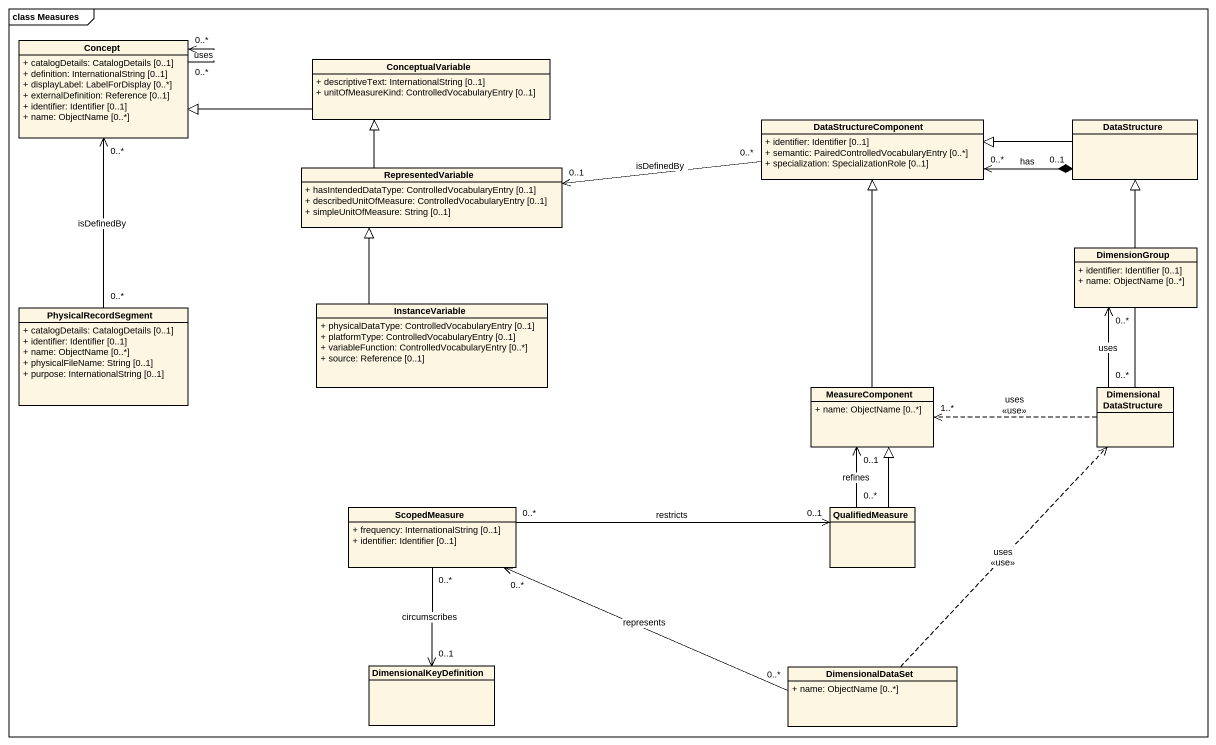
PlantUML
@startuml
mainframe class Measures
hide circle
hide empty members
skinparam classAttributeIconSize 0
class Concept {
  + catalogDetails: CatalogDetails [0..1]
  + definition: InternationalString [0..1]
  + displayLabel: LabelForDisplay [0..*]
  + externalDefinition: Reference [0..1]
  + identifier: Identifier [0..1]
  + name: ObjectName [0..*]
}
class ConceptualVariable {
  + descriptiveText: InternationalString [0..1]
  + unitOfMeasureKind: ControlledVocabularyEntry [0..1]
}
class DataStructureComponent {
  + identifier: Identifier [0..1]
  + semantic: PairedControlledVocabularyEntry [0..*]
  + specialization: SpecializationRole [0..1]
}
class DataStructure
class RepresentedVariable {
  + hasIntendedDataType: ControlledVocabularyEntry [0..1]
  + describedUnitOfMeasure: ControlledVocabularyEntry [0..1]
  + simpleUnitOfMeasure: String [0..1]
}
class DimensionGroup {
  + identifier: Identifier [0..1]
  + name: ObjectName [0..*]
}
class PhysicalRecordSegment {
  + catalogDetails: CatalogDetails [0..1]
  + identifier: Identifier [0..1]
  + name: ObjectName [0..*]
  + physicalFileName: String [0..1]
  + purpose: InternationalString [0..1]
}
class InstanceVariable {
  + physicalDataType: ControlledVocabularyEntry [0..1]
  + platformType: ControlledVocabularyEntry [0..1]
  + variableFunction: ControlledVocabularyEntry [0..*]
  + source: Reference [0..1]
}
class MeasureComponent {
  + name: ObjectName [0..*]
}
class DimensionalDataStructure
class ScopedMeasure {
  + frequency: InternationalString [0..1]
  + identifier: Identifier [0..1]
}
class QualifiedMeasure
class DimensionalKeyDefinition
class DimensionalDataSet {
  + name: ObjectName [0..*]
}
Concept "0..*" --> "0..*" Concept : uses
ConceptualVariable -left-|> Concept
DataStructureComponent "0..*" <-right-* "0..1" DataStructure : has
DataStructureComponent "0..*" -left-> "0..1" RepresentedVariable : isDefinedBy
DataStructure -left-|> DataStructureComponent
RepresentedVariable -up-|> ConceptualVariable
PhysicalRecordSegment "0..*" -up-> "0..*" Concept : isDefinedBy
InstanceVariable -up-|> RepresentedVariable
MeasureComponent -up-|> DataStructureComponent
DimensionalDataStructure -up-|> DataStructure
DimensionalDataStructure "0..*" -up-> "0..*" DimensionGroup : uses
DimensionalDataStructure .left.> "1..*" MeasureComponent : uses\n<<use>>
ScopedMeasure "0..*" -right-> "0..1" QualifiedMeasure : restricts
ScopedMeasure "0..*" --> "0..1" DimensionalKeyDefinition : circumscribes
QualifiedMeasure "0..*" -up-> "0..1" MeasureComponent : refines
QualifiedMeasure -up-|> MeasureComponent
DimensionalDataSet .up.> DimensionalDataStructure : uses\n<<use>>
DimensionalDataSet "0..*" -left-> "0..*" ScopedMeasure : represents
@enduml
